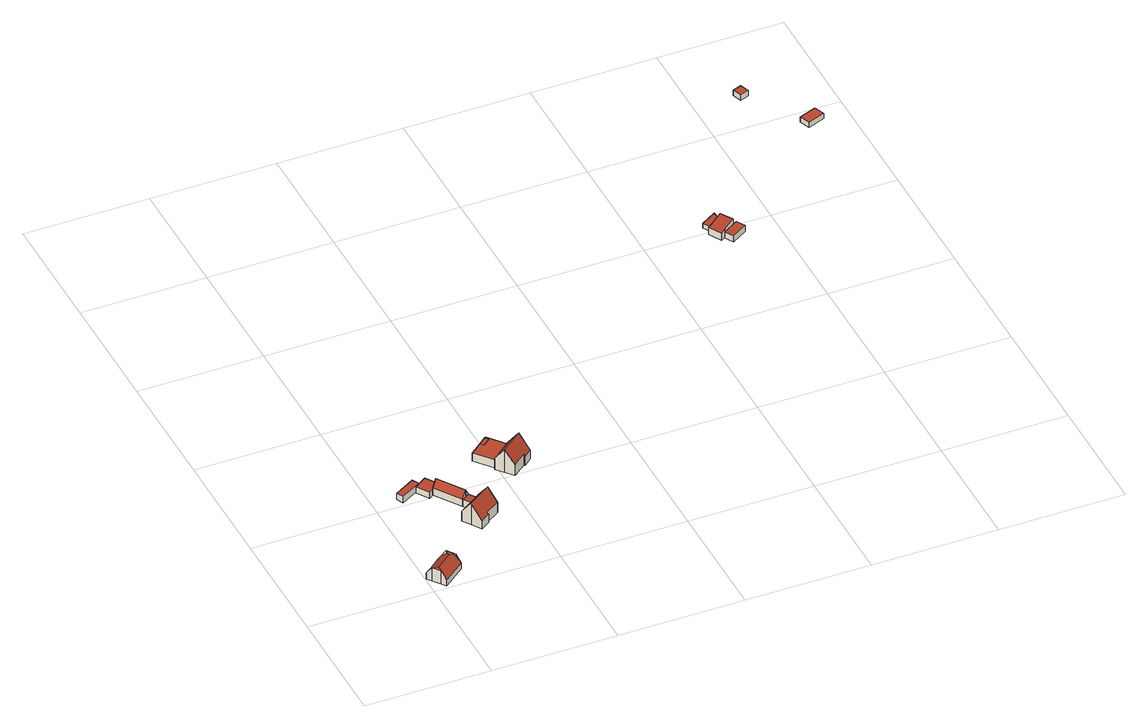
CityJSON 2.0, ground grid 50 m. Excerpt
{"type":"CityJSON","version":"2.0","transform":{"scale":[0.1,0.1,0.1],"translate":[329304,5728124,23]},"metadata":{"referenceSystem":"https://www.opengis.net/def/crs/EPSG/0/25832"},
"CityObjects":{
"building1":{"type":"Building","attributes":{"Geometrietyp2DReferenz":"3000","Gemeindeschluessel":"05170048","function":"31001_1010","roofType":"3300","measuredHeight":6.13},"address":[{"country":"Germany","locality":"Wesel","thoroughfareNumber":"7","thoroughfareName":"Auf dem Mars"}],"geometry":[{"type":"Solid","lod":"2","boundaries":[[[[0,1,2,3]],[[4,5,1,0]],[[6,7,5,4]],[[8,9,7,6]],[[10,11,9,8]],[[12,13,11,10]],[[14,15,13,12]],[[16,17,15,14]],[[18,19,17,16]],[[3,2,19,18]],[[20,14,12,10,8,6,4,21]],[[4,0,21]],[[21,0,3,18,16,20]],[[16,14,20]],[[1,5,7,9,11,13,15,17,19,2]]]],"semantics":{"surfaces":[{"type":"WallSurface"},{"type":"RoofSurface"},{"type":"GroundSurface"}],"values":[[0,0,0,0,0,0,0,0,0,0,1,1,1,1,2]]}}]},
"building2":{"type":"Building","attributes":{"Geometrietyp2DReferenz":"3000","Gemeindeschluessel":"05170048","function":"31001_2723","roofType":"1000","measuredHeight":2.88},"address":[{"country":"Germany","locality":"Wesel","thoroughfareNumber":"9","thoroughfareName":"Auf dem Mars"}],"geometry":[{"type":"Solid","lod":"2","boundaries":[[[[22,23,24,25]],[[26,27,23,22]],[[28,29,27,26]],[[25,24,29,28]],[[26,22,25,28]],[[23,27,29,24]]]],"semantics":{"surfaces":[{"type":"WallSurface"},{"type":"RoofSurface"},{"type":"GroundSurface"}],"values":[[0,0,0,0,1,2]]}}]},
"building3":{"type":"Building","attributes":{"Geometrietyp2DReferenz":"3000","Gemeindeschluessel":"05170048","function":"31001_2463","roofType":"1000","measuredHeight":2.69},"address":[{"country":"Germany","locality":"Wesel","thoroughfareNumber":"9","thoroughfareName":"Auf dem Mars"}],"geometry":[{"type":"Solid","lod":"2","boundaries":[[[[30,31,32,33]],[[34,35,31,30]],[[36,37,35,34]],[[38,39,37,36]],[[33,32,39,38]],[[36,34,30,33,38]],[[31,35,37,39,32]]]],"semantics":{"surfaces":[{"type":"WallSurface"},{"type":"RoofSurface"},{"type":"GroundSurface"}],"values":[[0,0,0,0,0,1,2]]}}]},
"building4":{"type":"Building","attributes":{"Gemeindeschluessel":"05170048","Geometrietyp2DReferenz":"3000","function":"31001_2723"},"address":[{"country":"Germany","locality":"Wesel","thoroughfareNumber":"9","thoroughfareName":"Auf dem Mars"}],"children":["building4-1","building4-2"]},
"building4-1":{"type":"BuildingPart","attributes":{"roofType":"3100","measuredHeight":6.12},"parents":["building4"],"geometry":[{"type":"MultiSurface","lod":"2","boundaries":[[[40,41,42,43]],[[44,45,41,40]],[[46,47,45,44]],[[48,49,47,46]],[[50,51,49,48]],[[43,42,52,53]],[[40,43,53,54,44]],[[55,50,48,46,44,54]],[[41,45,47,49,51,56,57,52,42]],[[55,58,59,50]],[[56,51,59,58]],[[54,60,58,55]],[[58,60,57,56]],[[54,53,61,60]],[[57,60,61,52]]],"semantics":{"surfaces":[{"type":"WallSurface"},{"type":"RoofSurface"},{"type":"GroundSurface"},{"type":"ClosureSurface"}],"values":[0,0,0,0,0,0,1,1,2,0,3,0,3,0,3]}}]},
"building4-2":{"type":"BuildingPart","attributes":{"roofType":"1000","measuredHeight":3.2},"parents":["building4"],"geometry":[{"type":"MultiSurface","lod":"2","boundaries":[[[62,63,51,59]],[[64,65,63,62]],[[61,52,65,64]],[[62,59,58,61,64]],[[56,51,63,65,52]],[[60,58,56,57]],[[61,60,57,52]],[[58,59,51,56]]],"semantics":{"surfaces":[{"type":"WallSurface"},{"type":"RoofSurface"},{"type":"GroundSurface"},{"type":"ClosureSurface"}],"values":[0,0,0,1,2,3,3,3]}}]},
"building5":{"type":"Building","attributes":{"Geometrietyp2DReferenz":"3000","Gemeindeschluessel":"05170048","function":"31001_1010","roofType":"3100","measuredHeight":9.81},"address":[{"country":"Germany","locality":"Wesel","thoroughfareNumber":"9","thoroughfareName":"Auf dem Mars"}],"geometry":[{"type":"Solid","lod":"2","boundaries":[[[[66,67,68,69]],[[70,71,67,66]],[[72,73,71,70]],[[74,75,73,72]],[[76,77,75,74]],[[78,79,77,76]],[[80,81,79,78]],[[82,83,81,80]],[[84,85,83,82]],[[69,68,85,84]],[[74,72,70,66,69,76]],[[84,82,80,78,76,69]],[[67,71,73,75,77,79,81,83,85,68]]]],"semantics":{"surfaces":[{"type":"WallSurface"},{"type":"RoofSurface"},{"type":"GroundSurface"}],"values":[[0,0,0,0,0,0,0,0,0,0,1,1,2]]}}]},
"building6":{"type":"Building","attributes":{"Gemeindeschluessel":"05170048","Geometrietyp2DReferenz":"3000","function":"31001_1010"},"address":[{"country":"Germany","locality":"Wesel","thoroughfareNumber":"11","thoroughfareName":"Auf dem Mars"}],"children":["building6-1","building6-2"]},
"building6-1":{"type":"BuildingPart","attributes":{"roofType":"1000","measuredHeight":3.63},"parents":["building6"],"geometry":[{"type":"MultiSurface","lod":"2","boundaries":[[[86,87,88,89]],[[90,91,92,93]],[[94,95,91,90]],[[96,97,95,94]],[[89,88,97,96]],[[94,90,93,98,99,86,89,96]],[[87,100,101,92,91,95,97,88]],[[102,103,100,87]],[[103,102,86,99]],[[103,104,101,100]],[[104,103,99,98]],[[104,105,92,101]],[[105,104,98,93]]],"semantics":{"surfaces":[{"type":"WallSurface"},{"type":"RoofSurface"},{"type":"GroundSurface"},{"type":"ClosureSurface"}],"values":[0,0,0,0,0,1,2,0,3,0,3,0,3]}}]},
"building6-2":{"type":"BuildingPart","attributes":{"roofType":"1000","measuredHeight":3.31},"address":[{"country":"Germany","locality":"Wesel","thoroughfareNumber":"11","thoroughfareName":"Auf dem Mars"}],"parents":["building6"],"geometry":[{"type":"Solid","lod":"2","boundaries":[[[[93,105,102,86]],[[99,98,93,86]],[[104,103,102,105]],[[93,98,104,105]],[[98,99,103,104]],[[99,86,102,103]]]],"semantics":{"surfaces":[{"type":"WallSurface"},{"type":"RoofSurface"},{"type":"GroundSurface"},{"type":"ClosureSurface"}],"values":[[0,1,2,3,3,3]]}}]},
"building7":{"type":"Building","attributes":{"Geometrietyp2DReferenz":"3000","Gemeindeschluessel":"05170048","function":"31001_1010","roofType":"3100","measuredHeight":10.32},"address":[{"country":"Germany","locality":"Wesel","thoroughfareNumber":"11","thoroughfareName":"Auf dem Mars"}],"geometry":[{"type":"Solid","lod":"2","boundaries":[[[[106,107,108,109]],[[110,111,107,106]],[[112,113,111,110]],[[114,115,113,112]],[[116,117,115,114]],[[118,119,117,116]],[[120,121,119,118]],[[122,123,121,120]],[[124,125,123,122]],[[109,108,125,124]],[[116,114,112,110,106,118]],[[109,124,122,120,118,106]],[[107,111,113,115,117,119,121,123,125,108]]]],"semantics":{"surfaces":[{"type":"WallSurface"},{"type":"RoofSurface"},{"type":"GroundSurface"}],"values":[[0,0,0,0,0,0,0,0,0,0,1,1,2]]}}]},
"building8":{"type":"Building","attributes":{"Geometrietyp2DReferenz":"3000","Gemeindeschluessel":"05170048","function":"51009_1610","roofType":"9999","measuredHeight":0.279},"geometry":[{"type":"Solid","lod":"2","boundaries":[[[[126,127,128,129]],[[127,130,131,128]],[[126,132,130,127]],[[129,133,132,126]],[[128,131,133,129]],[[130,132,133,131]]]],"semantics":{"surfaces":[{"type":"RoofSurface"},{"type":"WallSurface"},{"type":"GroundSurface"}],"values":[[0,1,1,1,1,2]]}}]},
"building9":{"type":"Building","attributes":{"Gemeindeschluessel":"05170048","Geometrietyp2DReferenz":"3000","function":"31001_3081"},"children":["building9-1","building9-2","building9-3"]},
"building9-1":{"type":"BuildingPart","attributes":{"roofType":"2100","measuredHeight":5.06},"parents":["building9"],"geometry":[{"type":"MultiSurface","lod":"2","boundaries":[[[134,135,136,137]],[[138,139,135,134]],[[140,141,142,143]],[[137,136,144,145]],[[140,143,138,134,137,145]],[[135,139,142,141,144,136]],[[146,147,142,139]],[[138,143,148,149]],[[149,148,147,146]],[[140,145,150,151]],[[144,141,151,150]]],"semantics":{"surfaces":[{"type":"WallSurface"},{"type":"RoofSurface"},{"type":"GroundSurface"},{"type":"ClosureSurface"}],"values":[0,0,0,0,1,2,0,0,3,0,3]}}]},
"building9-2":{"type":"BuildingPart","attributes":{"roofType":"1000","measuredHeight":2.03},"parents":["building9"],"geometry":[{"type":"Solid","lod":"2","boundaries":[[[[148,147,152,153]],[[154,155,146,149]],[[153,152,155,154]],[[149,148,153,154]],[[147,146,155,152]],[[148,149,146,147]]]],"semantics":{"surfaces":[{"type":"WallSurface"},{"type":"RoofSurface"},{"type":"GroundSurface"},{"type":"ClosureSurface"}],"values":[[0,0,0,1,2,3]]}}]},
"building9-3":{"type":"BuildingPart","attributes":{"roofType":"1000","measuredHeight":2.74},"parents":["building9"],"geometry":[{"type":"MultiSurface","lod":"2","boundaries":[[[156,157,158,151]],[[159,160,157,156]],[[161,162,160,159]],[[150,163,162,161]],[[159,156,151,150,161]],[[158,157,160,162,163]],[[144,141,158,163]],[[150,151,141,144]]],"semantics":{"surfaces":[{"type":"WallSurface"},{"type":"RoofSurface"},{"type":"GroundSurface"},{"type":"ClosureSurface"}],"values":[0,0,0,0,1,2,0,3]}}]},
"building10":{"type":"Building","attributes":{"Geometrietyp2DReferenz":"3000","Gemeindeschluessel":"05170048","function":"31001_2512","roofType":"1000","measuredHeight":2.51},"address":[{"country":"Germany","locality":"Wesel","thoroughfareNumber":"2","thoroughfareName":"Am Homberg"}],"geometry":[{"type":"Solid","lod":"2","boundaries":[[[[164,165,166,167]],[[168,169,165,164]],[[170,171,169,168]],[[167,166,171,170]],[[168,164,167,170]],[[165,169,171,166]]]],"semantics":{"surfaces":[{"type":"WallSurface"},{"type":"RoofSurface"},{"type":"GroundSurface"}],"values":[[0,0,0,0,1,2]]}}]},
"building11":{"type":"Building","attributes":{"Geometrietyp2DReferenz":"3000","Gemeindeschluessel":"05170048","function":"31001_2723","roofType":"1000","measuredHeight":2.2},"address":[{"country":"Germany","locality":"Wesel","thoroughfareNumber":"2","thoroughfareName":"Am Homberg"}],"geometry":[{"type":"Solid","lod":"2","boundaries":[[[[172,173,174,175]],[[176,177,173,172]],[[178,179,177,176]],[[175,174,179,178]],[[176,172,175,178]],[[173,177,179,174]]]],"semantics":{"surfaces":[{"type":"WallSurface"},{"type":"RoofSurface"},{"type":"GroundSurface"}],"values":[[0,0,0,0,1,2]]}}]}
},
"vertices":[
[37,22,74],[37,22,13],[51,4,13],[51,4,41],[15,51,74],[15,51,13],[0,70,41],[0,70,13],[26,89,41],[26,89,13],[71,125,41],[71,125,13],[89,138,41],[89,138,13],[102,121,74],[102,121,13],[125,90,74],[125,90,13],[139,72,41],[139,72,13],[99,94,74],[38,46,74],
[187,549,47],[187,549,18],[172,576,18],[172,576,47],[104,502,47],[104,502,18],[89,529,47],[89,529,18],
[168,534,47],[168,534,20],[201,485,20],[201,485,47],[218,568,47],[218,568,20],[251,519,47],[251,519,20],[217,496,47],[217,496,20],
[217,496,53],[217,496,21],[288,391,21],[288,391,53],[234,508,83],[234,508,21],[251,519,53],[251,519,21],[321,414,53],[321,414,21],[320,413,56],[320,413,21],[289,392,21],[289,392,55],[305,403,83],[306,404,80],[306,404,21],[305,403,21],[306,404,53],[320,413,53],[305,403,53],[289,392,53],
[342,380,53],[342,380,21],[311,359,53],[311,359,21],
[252,319,63],[252,319,19],[275,285,19],[275,285,117],[311,359,63],[311,359,19],[342,380,63],[342,380,19],[343,381,63],[343,381,19],[367,347,117],[367,347,19],[390,312,63],[390,312,19],[333,274,63],[333,274,19],[337,270,56],[337,270,19],[301,246,56],[301,246,19],
[473,652,61],[473,652,25],[426,614,25],[426,614,61],[508,681,61],[508,681,25],[504,678,25],[504,678,61],[566,609,61],[566,609,25],[484,543,61],[484,543,25],[515,664,61],[484,639,61],[484,639,25],[515,664,25],[473,652,28],[484,639,28],[515,664,28],[504,678,28],
[508,510,124],[508,510,21],[534,478,21],[534,478,70],[482,542,70],[482,542,21],[484,543,70],[484,543,21],[566,609,70],[566,609,21],[568,611,70],[568,611,21],[594,579,124],[594,579,21],[623,543,61],[623,543,21],[590,516,62],[590,516,21],[586,520,70],[586,520,21],
[537,645,29],[566,609,29],[587,626,29],[558,661,29],[566,609,27],[587,626,27],[537,645,27],[558,661,27],
[1731,1447,73],[1731,1447,41],[1761,1397,41],[1761,1397,73],[1747,1456,78],[1747,1456,41],[1823,1435,91],[1823,1435,41],[1793,1484,41],[1793,1484,91],[1777,1407,41],[1777,1407,78],[1747,1456,42],[1793,1484,42],[1793,1484,62],[1747,1456,62],[1777,1407,68],[1823,1435,68],
[1789,1528,42],[1789,1528,62],[1727,1490,62],[1727,1490,42],
[1839,1445,68],[1839,1445,40],[1823,1435,40],[1860,1410,68],[1860,1410,40],[1797,1372,68],[1797,1372,40],[1777,1407,40],
[2210,2164,30],[2210,2164,5],[2196,2201,5],[2196,2201,30],[2174,2151,30],[2174,2151,5],[2161,2188,30],[2161,2188,5],
[2401,1926,35],[2401,1926,12],[2384,1969,12],[2384,1969,35],[2331,1898,35],[2331,1898,12],[2314,1942,35],[2314,1942,12]
]}
